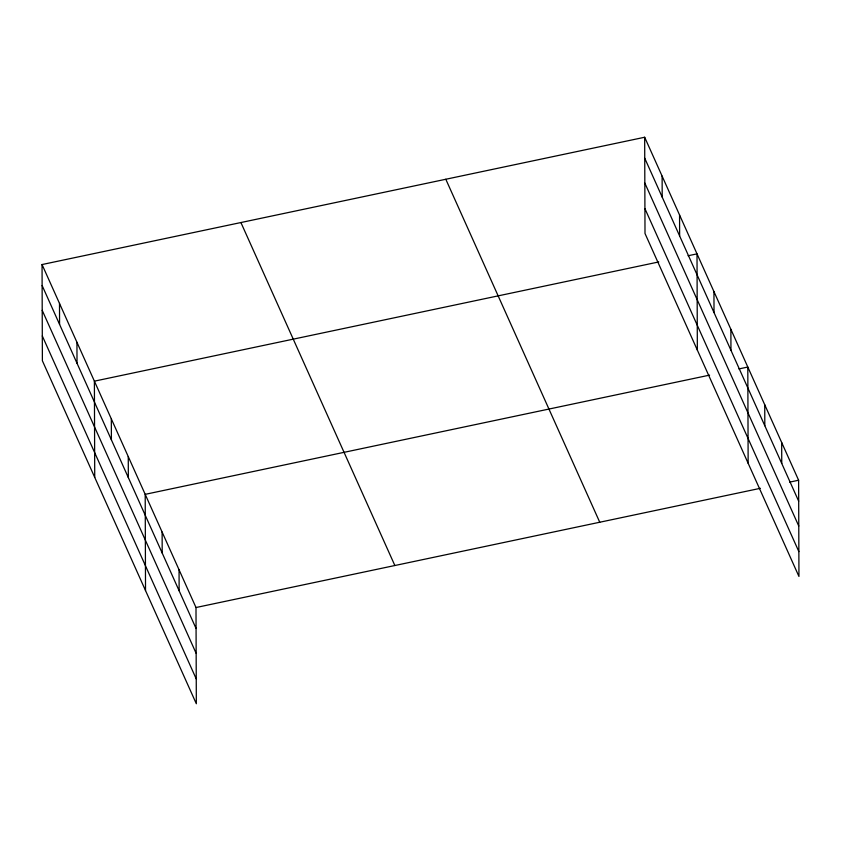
<?xml version="1.0" encoding="UTF-8"?>
<svg xmlns="http://www.w3.org/2000/svg" width="841" height="841" viewBox="0 0 841 841"><rect width="100%" height="100%" fill="white"/><g stroke="black" fill="none" stroke-linecap="round" stroke-linejoin="round"><path stroke-width="1.26" d="M42.05 264.547L195.995 607.528L196.331 703.749L42.386 360.768L42.05 264.547L644.669 137.251L798.614 480.232L798.95 576.453L645.005 233.472L644.669 137.251M658.766 261.94L94.392 381.162L94.728 477.383M688.085 255.748L697.01 253.866L697.347 350.087M709.573 375.128L145.199 494.34L145.525 590.571M738.892 368.936L747.807 367.044L748.143 463.275M195.995 607.528L760.369 488.306M789.688 482.114L798.614 480.232M644.742 158.224L798.687 501.204M644.826 183.054L798.771 526.035M644.921 208.642L798.866 551.622M445.804 179.259L599.749 522.24M240.915 222.539L394.86 565.52M42.124 285.52L196.069 628.5M42.208 310.35L196.153 653.331M42.302 335.937L196.247 678.918M781.678 442.503L781.752 463.475M764.742 404.773L764.816 425.746M730.882 329.315L730.955 350.298M713.946 291.596L714.02 312.568M679.56 214.991L679.633 235.964M662.119 176.116L662.193 197.099M179.059 569.799L179.133 590.771M162.124 532.069L162.197 553.042M128.263 456.61L128.337 477.593M111.327 418.892L111.401 439.864M76.941 342.287L77.015 363.259M59.501 303.412L59.574 324.395"/></g></svg>
